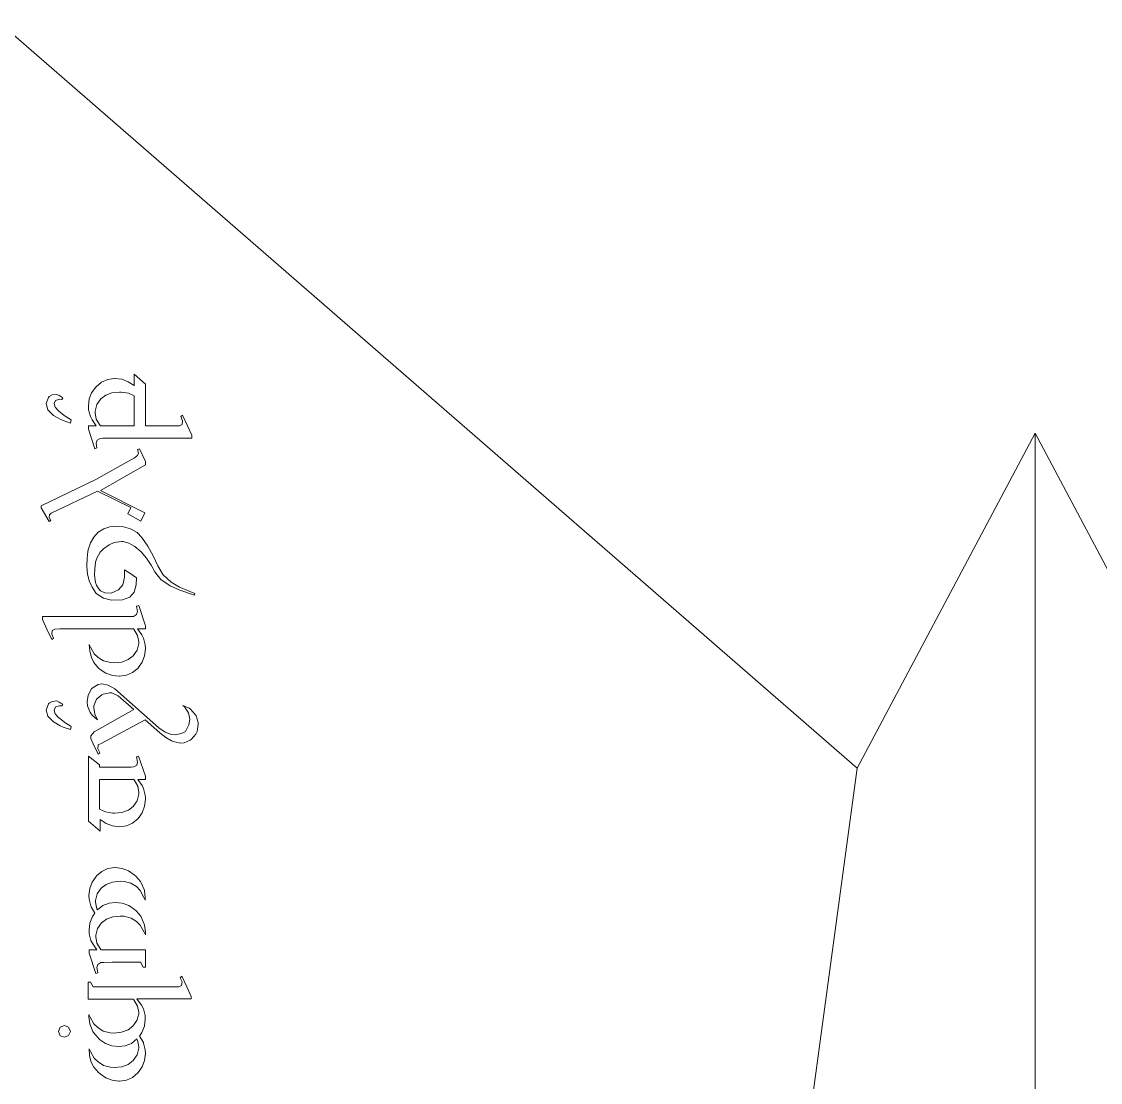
# Model space of a CAD drawing. Header units: inches. Extents: x -25.4 to 25.4, y -23 to 23.1.
# Drawn here: x 6.93 to 12.62, y 9.78 to 15.37 of the extents above; entities that cross this region are included whole.
import ezdxf

# ---------------------------------------------------------------- set-up
doc = ezdxf.new("R2010")
doc.units = ezdxf.units.IN
doc.header["$MEASUREMENT"] = 0
doc.layers.add('Layer 1', color=7, linetype='Continuous', true_color=0xffffff)

msp = doc.modelspace()

# ---------------------------------------------------------------- linework, layer by layer
at = {"layer": 'Layer 1', "color": 6, "lineweight": 9, "true_color": 0xff00ff}
for points in [[(6.8104, 15.3701), (6.8104, 15.3701), (11.3387, 11.4337), (11.3387, 11.4337)], [(12.2776, 13.1996), (12.2776, 13.1996), (11.3387, 11.4337), (11.3387, 11.4337)], [(12.2776, 13.1996), (12.2776, 13.1996), (13.2166, 11.4337), (13.2166, 11.4337)], [(12.2776, -18.9912), (12.2776, -18.9912), (12.2776, 13.1996), (12.2776, 13.1996)], [(11.3387, 11.4337), (11.3387, 11.4337), (7.7494, -15.0549), (7.7494, -15.0549)]]:
    msp.add_open_spline(points, degree=3, dxfattribs=at)
at = {"layer": 'Layer 1', "color": 1, "lineweight": 9, "true_color": 0xff0000}
for points in [[(7.3889, 13.4836), (7.3889, 13.4836), (7.356, 13.4685), (7.356, 13.4685)], [(7.4256, 13.4883), (7.4256, 13.4883), (7.3889, 13.4836), (7.3889, 13.4836)], [(7.4265, 13.4883), (7.4265, 13.4883), (7.4256, 13.4883), (7.4256, 13.4883)], [(7.4632, 13.4845), (7.4632, 13.4845), (7.4265, 13.4883), (7.4265, 13.4883)], [(7.497, 13.4714), (7.497, 13.4714), (7.4632, 13.4845), (7.4632, 13.4845)], [(7.5882, 13.4582), (7.5882, 13.4582), (7.529, 13.5118), (7.529, 13.5118)], [(7.529, 13.5118), (7.529, 13.5118), (7.529, 13.4488), (7.529, 13.4488)], [(7.326, 13.4432), (7.326, 13.4432), (7.3043, 13.4131), (7.3043, 13.4131)], [(7.3278, 13.445), (7.3278, 13.445), (7.326, 13.4432), (7.326, 13.4432)], [(7.356, 13.4685), (7.356, 13.4685), (7.3278, 13.445), (7.3278, 13.445)], [(7.528, 13.4507), (7.528, 13.4507), (7.497, 13.4714), (7.497, 13.4714)], [(7.529, 13.4488), (7.529, 13.4488), (7.528, 13.4507), (7.528, 13.4507)], [(7.5882, 13.2392), (7.5882, 13.2392), (7.5882, 13.4582), (7.5882, 13.4582)], [(7.0769, 13.3887), (7.0769, 13.3887), (7.0647, 13.3558), (7.0647, 13.3558)], [(7.0807, 13.3934), (7.0807, 13.3934), (7.0769, 13.3887), (7.0769, 13.3887)], [(7.0957, 13.4018), (7.0957, 13.4018), (7.0807, 13.3934), (7.0807, 13.3934)], [(7.1201, 13.4046), (7.1201, 13.4046), (7.0957, 13.4018), (7.0957, 13.4018)], [(7.106, 13.3558), (7.106, 13.3558), (7.1136, 13.3727), (7.1136, 13.3727)], [(7.1136, 13.3727), (7.1136, 13.3727), (7.1342, 13.3793), (7.1342, 13.3793)], [(7.1324, 13.399), (7.1324, 13.399), (7.1201, 13.4046), (7.1201, 13.4046)], [(7.1427, 13.3934), (7.1427, 13.3934), (7.1324, 13.399), (7.1324, 13.399)], [(7.1342, 13.3793), (7.1342, 13.3793), (7.1465, 13.3783), (7.1465, 13.3783)], [(7.1521, 13.3868), (7.1521, 13.3868), (7.1427, 13.3934), (7.1427, 13.3934)], [(7.1465, 13.3783), (7.1465, 13.3783), (7.1521, 13.3868), (7.1521, 13.3868)], [(7.2921, 13.3802), (7.2921, 13.3802), (7.2874, 13.3426), (7.2874, 13.3426)], [(7.3043, 13.4131), (7.3043, 13.4131), (7.2921, 13.3802), (7.2921, 13.3802)], [(7.3316, 13.3511), (7.3316, 13.3511), (7.3532, 13.3811), (7.3532, 13.3811)], [(7.3532, 13.3811), (7.3532, 13.3811), (7.3786, 13.3999), (7.3786, 13.3999)], [(7.3786, 13.3999), (7.3786, 13.3999), (7.4115, 13.4122), (7.4115, 13.4122)], [(7.4115, 13.4122), (7.4115, 13.4122), (7.4519, 13.4159), (7.4519, 13.4159)], [(7.4519, 13.4159), (7.4519, 13.4159), (7.4594, 13.4159), (7.4594, 13.4159)], [(7.4594, 13.4159), (7.4594, 13.4159), (7.4979, 13.4103), (7.4979, 13.4103)], [(7.4979, 13.4103), (7.4979, 13.4103), (7.529, 13.3962), (7.529, 13.3962)], [(7.529, 13.3962), (7.529, 13.3962), (7.529, 13.2392), (7.529, 13.2392)], [(7.0647, 13.3558), (7.0647, 13.3558), (7.0741, 13.3238), (7.0741, 13.3238)], [(7.0741, 13.3238), (7.0741, 13.3238), (7.0769, 13.3201), (7.0769, 13.3201)], [(7.0769, 13.3201), (7.0769, 13.3201), (7.1032, 13.2937), (7.1032, 13.2937)], [(7.1126, 13.337), (7.1126, 13.337), (7.106, 13.3558), (7.106, 13.3558)], [(7.1295, 13.3172), (7.1295, 13.3172), (7.1126, 13.337), (7.1126, 13.337)], [(7.1587, 13.2937), (7.1587, 13.2937), (7.1295, 13.3172), (7.1295, 13.3172)], [(7.2874, 13.3426), (7.2874, 13.3426), (7.2884, 13.3229), (7.2884, 13.3229)], [(7.2884, 13.3229), (7.2884, 13.3229), (7.2978, 13.2881), (7.2978, 13.2881)], [(7.3222, 13.3078), (7.3222, 13.3078), (7.3231, 13.3163), (7.3231, 13.3163)], [(7.3288, 13.274), (7.3288, 13.274), (7.3222, 13.3078), (7.3222, 13.3078)], [(7.3231, 13.3163), (7.3231, 13.3163), (7.3316, 13.3511), (7.3316, 13.3511)], [(7.1032, 13.2937), (7.1032, 13.2937), (7.106, 13.2919), (7.106, 13.2919)], [(7.106, 13.2919), (7.106, 13.2919), (7.1389, 13.2731), (7.1389, 13.2731)], [(7.1389, 13.2731), (7.1389, 13.2731), (7.1549, 13.2665), (7.1549, 13.2665)], [(7.1549, 13.2665), (7.1549, 13.2665), (7.1934, 13.2533), (7.1934, 13.2533)], [(7.1596, 13.2928), (7.1596, 13.2928), (7.1587, 13.2937), (7.1587, 13.2937)], [(7.1906, 13.2731), (7.1906, 13.2731), (7.1596, 13.2928), (7.1596, 13.2928)], [(7.1972, 13.2702), (7.1972, 13.2702), (7.1906, 13.2731), (7.1906, 13.2731)], [(7.1934, 13.2533), (7.1934, 13.2533), (7.1972, 13.2702), (7.1972, 13.2702)], [(7.2978, 13.2881), (7.2978, 13.2881), (7.3062, 13.2702), (7.3062, 13.2702)], [(7.3062, 13.2702), (7.3062, 13.2702), (7.3288, 13.2392), (7.3288, 13.2392)], [(7.3485, 13.2411), (7.3485, 13.2411), (7.3288, 13.274), (7.3288, 13.274)], [(7.7827, 13.2947), (7.7827, 13.2947), (7.7742, 13.2872), (7.7742, 13.2872)], [(7.7742, 13.2872), (7.7742, 13.2872), (7.7836, 13.2655), (7.7836, 13.2655)], [(7.7836, 13.2655), (7.7836, 13.2655), (7.7818, 13.2458), (7.7818, 13.2458)], [(7.81, 13.2392), (7.81, 13.2392), (7.7827, 13.2947), (7.7827, 13.2947)], [(7.2874, 13.2392), (7.2874, 13.2392), (7.2874, 13.2214), (7.2874, 13.2214)], [(7.3288, 13.2392), (7.3288, 13.2392), (7.2874, 13.2392), (7.2874, 13.2392)], [(7.2874, 13.2214), (7.2874, 13.2214), (7.3203, 13.118), (7.3203, 13.118)], [(7.3504, 13.2392), (7.3504, 13.2392), (7.3485, 13.2411), (7.3485, 13.2411)], [(7.529, 13.2392), (7.529, 13.2392), (7.3504, 13.2392), (7.3504, 13.2392)], [(7.7414, 13.2392), (7.7414, 13.2392), (7.5882, 13.2392), (7.5882, 13.2392)], [(7.7667, 13.2392), (7.7667, 13.2392), (7.7414, 13.2392), (7.7414, 13.2392)], [(7.7818, 13.2458), (7.7818, 13.2458), (7.7667, 13.2392), (7.7667, 13.2392)], [(7.8325, 13.1894), (7.8325, 13.1894), (7.81, 13.2392), (7.81, 13.2392)], [(7.3288, 13.1471), (7.3288, 13.1471), (7.3335, 13.1631), (7.3335, 13.1631)], [(7.3325, 13.1227), (7.3325, 13.1227), (7.3288, 13.1471), (7.3288, 13.1471)], [(7.3335, 13.1631), (7.3335, 13.1631), (7.3495, 13.1725), (7.3495, 13.1725)], [(7.3495, 13.1725), (7.3495, 13.1725), (7.3626, 13.1734), (7.3626, 13.1734)], [(7.3626, 13.1734), (7.3626, 13.1734), (7.4096, 13.1744), (7.4096, 13.1744)], [(7.4096, 13.1744), (7.4096, 13.1744), (7.8325, 13.1744), (7.8325, 13.1744)], [(7.8325, 13.1744), (7.8325, 13.1744), (7.8325, 13.1894), (7.8325, 13.1894)], [(7.3203, 13.118), (7.3203, 13.118), (7.3325, 13.1227), (7.3325, 13.1227)], [(7.5468, 13.0823), (7.5468, 13.0823), (7.5299, 13.0701), (7.5299, 13.0701)], [(7.5562, 13.1171), (7.5562, 13.1171), (7.5468, 13.1142), (7.5468, 13.1142)], [(7.5468, 13.1142), (7.5468, 13.1142), (7.5515, 13.0945), (7.5515, 13.0945)], [(7.5515, 13.0945), (7.5515, 13.0945), (7.5468, 13.0823), (7.5468, 13.0823)], [(7.5882, 13.0503), (7.5882, 13.0503), (7.5562, 13.1171), (7.5562, 13.1171)], [(7.5299, 13.0701), (7.5299, 13.0701), (7.3269, 12.9554), (7.3269, 12.9554)], [(7.3513, 12.8971), (7.3513, 12.8971), (7.5882, 13.0334), (7.5882, 13.0334)], [(7.5882, 13.0334), (7.5882, 13.0334), (7.5882, 13.0503), (7.5882, 13.0503)], [(7.3269, 12.9554), (7.3269, 12.9554), (7.0384, 12.8163), (7.0384, 12.8163)], [(7.0901, 12.7787), (7.0901, 12.7787), (7.3354, 12.8943), (7.3354, 12.8943)], [(7.3354, 12.8943), (7.3354, 12.8943), (7.5102, 12.8088), (7.5102, 12.8088)], [(7.5853, 12.7806), (7.5853, 12.7806), (7.3513, 12.8971), (7.3513, 12.8971)], [(7.0384, 12.8163), (7.0384, 12.8163), (7.0384, 12.806), (7.0384, 12.806)], [(7.0384, 12.806), (7.0384, 12.806), (7.0807, 12.7336), (7.0807, 12.7336)], [(7.5102, 12.8088), (7.5102, 12.8088), (7.4951, 12.774), (7.4951, 12.774)], [(7.0797, 12.7552), (7.0797, 12.7552), (7.0816, 12.7693), (7.0816, 12.7693)], [(7.0891, 12.7393), (7.0891, 12.7393), (7.0797, 12.7552), (7.0797, 12.7552)], [(7.0807, 12.7336), (7.0807, 12.7336), (7.0891, 12.7393), (7.0891, 12.7393)], [(7.0816, 12.7693), (7.0816, 12.7693), (7.0901, 12.7787), (7.0901, 12.7787)], [(7.4951, 12.774), (7.4951, 12.774), (7.5628, 12.7355), (7.5628, 12.7355)], [(7.5628, 12.7355), (7.5628, 12.7355), (7.5853, 12.7806), (7.5853, 12.7806)], [(7.3692, 12.6951), (7.3692, 12.6951), (7.3391, 12.6772), (7.3391, 12.6772)], [(7.4002, 12.7054), (7.4002, 12.7054), (7.3692, 12.6951), (7.3692, 12.6951)], [(7.4359, 12.7101), (7.4359, 12.7101), (7.4002, 12.7054), (7.4002, 12.7054)], [(7.4726, 12.7064), (7.4726, 12.7064), (7.4359, 12.7101), (7.4359, 12.7101)], [(7.5092, 12.696), (7.5092, 12.696), (7.4726, 12.7064), (7.4726, 12.7064)], [(7.512, 12.6941), (7.512, 12.6941), (7.5092, 12.696), (7.5092, 12.696)], [(7.544, 12.6754), (7.544, 12.6754), (7.512, 12.6941), (7.512, 12.6941)], [(7.3156, 12.6509), (7.3156, 12.6509), (7.2978, 12.6218), (7.2978, 12.6218)], [(7.3391, 12.6772), (7.3391, 12.6772), (7.3156, 12.6509), (7.3156, 12.6509)], [(7.4228, 12.6227), (7.4228, 12.6227), (7.4613, 12.6284), (7.4613, 12.6284)], [(7.4613, 12.6284), (7.4613, 12.6284), (7.4707, 12.6284), (7.4707, 12.6284)], [(7.4707, 12.6284), (7.4707, 12.6284), (7.5008, 12.6199), (7.5008, 12.6199)], [(7.5694, 12.649), (7.5694, 12.649), (7.544, 12.6754), (7.544, 12.6754)], [(7.5722, 12.6453), (7.5722, 12.6453), (7.5694, 12.649), (7.5694, 12.649)], [(7.6004, 12.6039), (7.6004, 12.6039), (7.5722, 12.6453), (7.5722, 12.6453)], [(7.2846, 12.5757), (7.2846, 12.5757), (7.2799, 12.54), (7.2799, 12.54)], [(7.2865, 12.5851), (7.2865, 12.5851), (7.2846, 12.5757), (7.2846, 12.5757)], [(7.2978, 12.6218), (7.2978, 12.6218), (7.2865, 12.5851), (7.2865, 12.5851)], [(7.3316, 12.54), (7.3316, 12.54), (7.3485, 12.572), (7.3485, 12.572)], [(7.3485, 12.572), (7.3485, 12.572), (7.3664, 12.5908), (7.3664, 12.5908)], [(7.3664, 12.5908), (7.3664, 12.5908), (7.3974, 12.6114), (7.3974, 12.6114)], [(7.3974, 12.6114), (7.3974, 12.6114), (7.4228, 12.6227), (7.4228, 12.6227)], [(7.5008, 12.6199), (7.5008, 12.6199), (7.5327, 12.602), (7.5327, 12.602)], [(7.5327, 12.602), (7.5327, 12.602), (7.5656, 12.5739), (7.5656, 12.5739)], [(7.5656, 12.5739), (7.5656, 12.5739), (7.5938, 12.54), (7.5938, 12.54)], [(7.6286, 12.5532), (7.6286, 12.5532), (7.6004, 12.6039), (7.6004, 12.6039)], [(7.2799, 12.54), (7.2799, 12.54), (7.279, 12.4996), (7.279, 12.4996)], [(7.3203, 12.4827), (7.3203, 12.4827), (7.325, 12.5193), (7.325, 12.5193)], [(7.325, 12.5193), (7.325, 12.5193), (7.3316, 12.54), (7.3316, 12.54)], [(7.5938, 12.54), (7.5938, 12.54), (7.6182, 12.5034), (7.6182, 12.5034)], [(7.653, 12.5006), (7.653, 12.5006), (7.6286, 12.5532), (7.6286, 12.5532)], [(7.279, 12.4996), (7.279, 12.4996), (7.279, 12.4968), (7.279, 12.4968)], [(7.279, 12.4968), (7.279, 12.4968), (7.2827, 12.4573), (7.2827, 12.4573)], [(7.2827, 12.4573), (7.2827, 12.4573), (7.2912, 12.4235), (7.2912, 12.4235)], [(7.3194, 12.4507), (7.3194, 12.4507), (7.3203, 12.4827), (7.3203, 12.4827)], [(7.5064, 12.462), (7.5064, 12.462), (7.4773, 12.4799), (7.4773, 12.4799)], [(7.4773, 12.4799), (7.4773, 12.4799), (7.4773, 12.4404), (7.4773, 12.4404)], [(7.5402, 12.4366), (7.5402, 12.4366), (7.5064, 12.462), (7.5064, 12.462)], [(7.6182, 12.5034), (7.6182, 12.5034), (7.638, 12.4686), (7.638, 12.4686)], [(7.638, 12.4686), (7.638, 12.4686), (7.669, 12.4282), (7.669, 12.4282)], [(7.6812, 12.4526), (7.6812, 12.4526), (7.653, 12.5006), (7.653, 12.5006)], [(7.2912, 12.4235), (7.2912, 12.4235), (7.2921, 12.4207), (7.2921, 12.4207)], [(7.2921, 12.4207), (7.2921, 12.4207), (7.3072, 12.3878), (7.3072, 12.3878)], [(7.3241, 12.4131), (7.3241, 12.4131), (7.3194, 12.4507), (7.3194, 12.4507)], [(7.3297, 12.3981), (7.3297, 12.3981), (7.3241, 12.4131), (7.3241, 12.4131)], [(7.341, 12.3812), (7.341, 12.3812), (7.3297, 12.3981), (7.3297, 12.3981)], [(7.4688, 12.4009), (7.4688, 12.4009), (7.4463, 12.3746), (7.4463, 12.3746)], [(7.4773, 12.4404), (7.4773, 12.4404), (7.4688, 12.4009), (7.4688, 12.4009)], [(7.528, 12.3615), (7.528, 12.3615), (7.5384, 12.4), (7.5384, 12.4)], [(7.5384, 12.4), (7.5384, 12.4), (7.5402, 12.4366), (7.5402, 12.4366)], [(7.669, 12.4282), (7.669, 12.4282), (7.7179, 12.3944), (7.7179, 12.3944)], [(7.7235, 12.4141), (7.7235, 12.4141), (7.6812, 12.4526), (7.6812, 12.4526)], [(7.7667, 12.3887), (7.7667, 12.3887), (7.7235, 12.4141), (7.7235, 12.4141)], [(7.3072, 12.3878), (7.3072, 12.3878), (7.3288, 12.3549), (7.3288, 12.3549)], [(7.3288, 12.3549), (7.3288, 12.3549), (7.3673, 12.3295), (7.3673, 12.3295)], [(7.3513, 12.369), (7.3513, 12.369), (7.341, 12.3812), (7.341, 12.3812)], [(7.3739, 12.3586), (7.3739, 12.3586), (7.3513, 12.369), (7.3513, 12.369)], [(7.4077, 12.3568), (7.4077, 12.3568), (7.3739, 12.3586), (7.3739, 12.3586)], [(7.4463, 12.3746), (7.4463, 12.3746), (7.4077, 12.3568), (7.4077, 12.3568)], [(7.5064, 12.3361), (7.5064, 12.3361), (7.528, 12.3615), (7.528, 12.3615)], [(7.7179, 12.3944), (7.7179, 12.3944), (7.7686, 12.3718), (7.7686, 12.3718)], [(7.8485, 12.3549), (7.8485, 12.3549), (7.7667, 12.3887), (7.7667, 12.3887)], [(7.7686, 12.3718), (7.7686, 12.3718), (7.8457, 12.3455), (7.8457, 12.3455)], [(7.8457, 12.3455), (7.8457, 12.3455), (7.8485, 12.3549), (7.8485, 12.3549)], [(7.3673, 12.3295), (7.3673, 12.3295), (7.4096, 12.3201), (7.4096, 12.3201)], [(7.4096, 12.3201), (7.4096, 12.3201), (7.4669, 12.322), (7.4669, 12.322)], [(7.4669, 12.322), (7.4669, 12.322), (7.5064, 12.3361), (7.5064, 12.3361)], [(7.5525, 12.2919), (7.5525, 12.2919), (7.5412, 12.2872), (7.5412, 12.2872)], [(7.5412, 12.2872), (7.5412, 12.2872), (7.5468, 12.26), (7.5468, 12.26)], [(7.5882, 12.1848), (7.5882, 12.1848), (7.5525, 12.2919), (7.5525, 12.2919)], [(7.045, 12.2327), (7.045, 12.2327), (7.045, 12.2177), (7.045, 12.2177)], [(7.466, 12.2327), (7.466, 12.2327), (7.045, 12.2327), (7.045, 12.2327)], [(7.5102, 12.2336), (7.5102, 12.2336), (7.466, 12.2327), (7.466, 12.2327)], [(7.5252, 12.2336), (7.5252, 12.2336), (7.5102, 12.2336), (7.5102, 12.2336)], [(7.5412, 12.243), (7.5412, 12.243), (7.5252, 12.2336), (7.5252, 12.2336)], [(7.5468, 12.26), (7.5468, 12.26), (7.5412, 12.243), (7.5412, 12.243)], [(7.045, 12.2177), (7.045, 12.2177), (7.0675, 12.1669), (7.0675, 12.1669)], [(7.5882, 12.1679), (7.5882, 12.1679), (7.5882, 12.1848), (7.5882, 12.1848)], [(7.0675, 12.1669), (7.0675, 12.1669), (7.0948, 12.1115), (7.0948, 12.1115)], [(7.0938, 12.1406), (7.0938, 12.1406), (7.0957, 12.1603), (7.0957, 12.1603)], [(7.1032, 12.119), (7.1032, 12.119), (7.0938, 12.1406), (7.0938, 12.1406)], [(7.0948, 12.1115), (7.0948, 12.1115), (7.1032, 12.119), (7.1032, 12.119)], [(7.0957, 12.1603), (7.0957, 12.1603), (7.1107, 12.166), (7.1107, 12.166)], [(7.1107, 12.166), (7.1107, 12.166), (7.1361, 12.1679), (7.1361, 12.1679)], [(7.1361, 12.1679), (7.1361, 12.1679), (7.5252, 12.1679), (7.5252, 12.1679)], [(7.5252, 12.1679), (7.5252, 12.1679), (7.5271, 12.166), (7.5271, 12.166)], [(7.5271, 12.166), (7.5271, 12.166), (7.5468, 12.1331), (7.5468, 12.1331)], [(7.5694, 12.1369), (7.5694, 12.1369), (7.5468, 12.1679), (7.5468, 12.1679)], [(7.5468, 12.1679), (7.5468, 12.1679), (7.5882, 12.1679), (7.5882, 12.1679)], [(7.5468, 12.1331), (7.5468, 12.1331), (7.5534, 12.0993), (7.5534, 12.0993)], [(7.5778, 12.119), (7.5778, 12.119), (7.5694, 12.1369), (7.5694, 12.1369)], [(7.5872, 12.0842), (7.5872, 12.0842), (7.5778, 12.119), (7.5778, 12.119)], [(7.2912, 12.0861), (7.2912, 12.0861), (7.294, 12.0504), (7.294, 12.0504)], [(7.2978, 12.072), (7.2978, 12.072), (7.2912, 12.0861), (7.2912, 12.0861)], [(7.3184, 12.0372), (7.3184, 12.0372), (7.2978, 12.072), (7.2978, 12.072)], [(7.544, 12.056), (7.544, 12.056), (7.5233, 12.026), (7.5233, 12.026)], [(7.5534, 12.0908), (7.5534, 12.0908), (7.544, 12.056), (7.544, 12.056)], [(7.5534, 12.0993), (7.5534, 12.0993), (7.5534, 12.0983), (7.5534, 12.0983)], [(7.5534, 12.0983), (7.5534, 12.0983), (7.5534, 12.0908), (7.5534, 12.0908)], [(7.5835, 12.026), (7.5835, 12.026), (7.5882, 12.0626), (7.5882, 12.0626)], [(7.5882, 12.0645), (7.5882, 12.0645), (7.5872, 12.0842), (7.5872, 12.0842)], [(7.5882, 12.0626), (7.5882, 12.0626), (7.5882, 12.0645), (7.5882, 12.0645)], [(7.294, 12.0504), (7.294, 12.0504), (7.3034, 12.0166), (7.3034, 12.0166)], [(7.3034, 12.0166), (7.3034, 12.0166), (7.3166, 11.9902), (7.3166, 11.9902)], [(7.3382, 12.0166), (7.3382, 12.0166), (7.3184, 12.0372), (7.3184, 12.0372)], [(7.3673, 11.9996), (7.3673, 11.9996), (7.3382, 12.0166), (7.3382, 12.0166)], [(7.404, 11.9902), (7.404, 11.9902), (7.3673, 11.9996), (7.3673, 11.9996)], [(7.497, 12.0062), (7.497, 12.0062), (7.4641, 11.9931), (7.4641, 11.9931)], [(7.5233, 12.026), (7.5233, 12.026), (7.497, 12.0062), (7.497, 12.0062)], [(7.5712, 11.9921), (7.5712, 11.9921), (7.5835, 12.026), (7.5835, 12.026)], [(7.3166, 11.9902), (7.3166, 11.9902), (7.341, 11.9611), (7.341, 11.9611)], [(7.341, 11.9611), (7.341, 11.9611), (7.3485, 11.9545), (7.3485, 11.9545)], [(7.3485, 11.9545), (7.3485, 11.9545), (7.3795, 11.9339), (7.3795, 11.9339)], [(7.4246, 11.9893), (7.4246, 11.9893), (7.404, 11.9902), (7.404, 11.9902)], [(7.4641, 11.9931), (7.4641, 11.9931), (7.4246, 11.9893), (7.4246, 11.9893)], [(7.5205, 11.9376), (7.5205, 11.9376), (7.5487, 11.9611), (7.5487, 11.9611)], [(7.5487, 11.9611), (7.5487, 11.9611), (7.5496, 11.963), (7.5496, 11.963)], [(7.5496, 11.963), (7.5496, 11.963), (7.5712, 11.9921), (7.5712, 11.9921)], [(7.3795, 11.9339), (7.3795, 11.9339), (7.4134, 11.9216), (7.4134, 11.9216)], [(7.4134, 11.9216), (7.4134, 11.9216), (7.4491, 11.9179), (7.4491, 11.9179)], [(7.4491, 11.9179), (7.4491, 11.9179), (7.451, 11.9179), (7.451, 11.9179)], [(7.451, 11.9179), (7.451, 11.9179), (7.4876, 11.9235), (7.4876, 11.9235)], [(7.4876, 11.9235), (7.4876, 11.9235), (7.5205, 11.9376), (7.5205, 11.9376)], [(7.3043, 11.8511), (7.3043, 11.8511), (7.2865, 11.8183), (7.2865, 11.8183)], [(7.3072, 11.8549), (7.3072, 11.8549), (7.3043, 11.8511), (7.3043, 11.8511)], [(7.3382, 11.8756), (7.3382, 11.8756), (7.3072, 11.8549), (7.3072, 11.8549)], [(7.3589, 11.8784), (7.3589, 11.8784), (7.3382, 11.8756), (7.3382, 11.8756)], [(7.3908, 11.8718), (7.3908, 11.8718), (7.3589, 11.8784), (7.3589, 11.8784)], [(7.3645, 11.8239), (7.3645, 11.8239), (7.4002, 11.8314), (7.4002, 11.8314)], [(7.4265, 11.8511), (7.4265, 11.8511), (7.3908, 11.8718), (7.3908, 11.8718)], [(7.4002, 11.8314), (7.4002, 11.8314), (7.4115, 11.8305), (7.4115, 11.8305)], [(7.4115, 11.8305), (7.4115, 11.8305), (7.4444, 11.8154), (7.4444, 11.8154)], [(7.6577, 11.6463), (7.6577, 11.6463), (7.4265, 11.8511), (7.4265, 11.8511)], [(7.0769, 11.7722), (7.0769, 11.7722), (7.0647, 11.7393), (7.0647, 11.7393)], [(7.0807, 11.776), (7.0807, 11.776), (7.0769, 11.7722), (7.0769, 11.7722)], [(7.0957, 11.7854), (7.0957, 11.7854), (7.0807, 11.776), (7.0807, 11.776)], [(7.1201, 11.7882), (7.1201, 11.7882), (7.0957, 11.7854), (7.0957, 11.7854)], [(7.1324, 11.7825), (7.1324, 11.7825), (7.1201, 11.7882), (7.1201, 11.7882)], [(7.1427, 11.7769), (7.1427, 11.7769), (7.1324, 11.7825), (7.1324, 11.7825)], [(7.1521, 11.7703), (7.1521, 11.7703), (7.1427, 11.7769), (7.1427, 11.7769)], [(7.2865, 11.8183), (7.2865, 11.8183), (7.2809, 11.7835), (7.2809, 11.7835)], [(7.2809, 11.7835), (7.2809, 11.7835), (7.2827, 11.7619), (7.2827, 11.7619)], [(7.3166, 11.7628), (7.3166, 11.7628), (7.3307, 11.7976), (7.3307, 11.7976)], [(7.3307, 11.7976), (7.3307, 11.7976), (7.3589, 11.8211), (7.3589, 11.8211)], [(7.3589, 11.8211), (7.3589, 11.8211), (7.3645, 11.8239), (7.3645, 11.8239)], [(7.4444, 11.8154), (7.4444, 11.8154), (7.5261, 11.7421), (7.5261, 11.7421)], [(7.0647, 11.7393), (7.0647, 11.7393), (7.0741, 11.7074), (7.0741, 11.7074)], [(7.106, 11.7393), (7.106, 11.7393), (7.1136, 11.7562), (7.1136, 11.7562)], [(7.1126, 11.7196), (7.1126, 11.7196), (7.106, 11.7393), (7.106, 11.7393)], [(7.1295, 11.7008), (7.1295, 11.7008), (7.1126, 11.7196), (7.1126, 11.7196)], [(7.1136, 11.7562), (7.1136, 11.7562), (7.1342, 11.7619), (7.1342, 11.7619)], [(7.1342, 11.7619), (7.1342, 11.7619), (7.1465, 11.7619), (7.1465, 11.7619)], [(7.1465, 11.7619), (7.1465, 11.7619), (7.1521, 11.7703), (7.1521, 11.7703)], [(7.2827, 11.7619), (7.2827, 11.7619), (7.2968, 11.728), (7.2968, 11.728)], [(7.2968, 11.728), (7.2968, 11.728), (7.3081, 11.7121), (7.3081, 11.7121)], [(7.3156, 11.7515), (7.3156, 11.7515), (7.3166, 11.7628), (7.3166, 11.7628)], [(7.3213, 11.7186), (7.3213, 11.7186), (7.3156, 11.7515), (7.3156, 11.7515)], [(7.5261, 11.7421), (7.5261, 11.7421), (7.3175, 11.6256), (7.3175, 11.6256)], [(7.3354, 11.6886), (7.3354, 11.6886), (7.3213, 11.7186), (7.3213, 11.7186)], [(7.7846, 11.7647), (7.7846, 11.7647), (7.794, 11.7562), (7.794, 11.7562)], [(7.8184, 11.7506), (7.8184, 11.7506), (7.7846, 11.7647), (7.7846, 11.7647)], [(7.794, 11.7562), (7.794, 11.7562), (7.8147, 11.7252), (7.8147, 11.7252)], [(7.8147, 11.7252), (7.8147, 11.7252), (7.8222, 11.6923), (7.8222, 11.6923)], [(7.8259, 11.745), (7.8259, 11.745), (7.8184, 11.7506), (7.8184, 11.7506)], [(7.8504, 11.7168), (7.8504, 11.7168), (7.8259, 11.745), (7.8259, 11.745)], [(7.8551, 11.7092), (7.8551, 11.7092), (7.8504, 11.7168), (7.8504, 11.7168)], [(7.0741, 11.7074), (7.0741, 11.7074), (7.0769, 11.7036), (7.0769, 11.7036)], [(7.0769, 11.7036), (7.0769, 11.7036), (7.1032, 11.6773), (7.1032, 11.6773)], [(7.1032, 11.6773), (7.1032, 11.6773), (7.106, 11.6754), (7.106, 11.6754)], [(7.106, 11.6754), (7.106, 11.6754), (7.1389, 11.6566), (7.1389, 11.6566)], [(7.1587, 11.6773), (7.1587, 11.6773), (7.1295, 11.7008), (7.1295, 11.7008)], [(7.1596, 11.6763), (7.1596, 11.6763), (7.1587, 11.6773), (7.1587, 11.6773)], [(7.1906, 11.6566), (7.1906, 11.6566), (7.1596, 11.6763), (7.1596, 11.6763)], [(7.3081, 11.7121), (7.3081, 11.7121), (7.3354, 11.6886), (7.3354, 11.6886)], [(7.3542, 11.5636), (7.3542, 11.5636), (7.5872, 11.6886), (7.5872, 11.6886)], [(7.5872, 11.6886), (7.5872, 11.6886), (7.6643, 11.62), (7.6643, 11.62)], [(7.8165, 11.6623), (7.8165, 11.6623), (7.7987, 11.6275), (7.7987, 11.6275)], [(7.8222, 11.6923), (7.8222, 11.6923), (7.8165, 11.6623), (7.8165, 11.6623)], [(7.8654, 11.6745), (7.8654, 11.6745), (7.8551, 11.7092), (7.8551, 11.7092)], [(7.8598, 11.6275), (7.8598, 11.6275), (7.8654, 11.6632), (7.8654, 11.6632)], [(7.8654, 11.6632), (7.8654, 11.6632), (7.8654, 11.6745), (7.8654, 11.6745)], [(7.1389, 11.6566), (7.1389, 11.6566), (7.1549, 11.65), (7.1549, 11.65)], [(7.1549, 11.65), (7.1549, 11.65), (7.1934, 11.6369), (7.1934, 11.6369)], [(7.1972, 11.6529), (7.1972, 11.6529), (7.1906, 11.6566), (7.1906, 11.6566)], [(7.1934, 11.6369), (7.1934, 11.6369), (7.1972, 11.6529), (7.1972, 11.6529)], [(7.3175, 11.6256), (7.3175, 11.6256), (7.2996, 11.6049), (7.2996, 11.6049)], [(7.2996, 11.6049), (7.2996, 11.6049), (7.2996, 11.5899), (7.2996, 11.5899)], [(7.6925, 11.6228), (7.6925, 11.6228), (7.6577, 11.6463), (7.6577, 11.6463)], [(7.6643, 11.62), (7.6643, 11.62), (7.6953, 11.5955), (7.6953, 11.5955)], [(7.7254, 11.6106), (7.7254, 11.6106), (7.6925, 11.6228), (7.6925, 11.6228)], [(7.7442, 11.6087), (7.7442, 11.6087), (7.7254, 11.6106), (7.7254, 11.6106)], [(7.778, 11.6162), (7.778, 11.6162), (7.7442, 11.6087), (7.7442, 11.6087)], [(7.7987, 11.6275), (7.7987, 11.6275), (7.778, 11.6162), (7.778, 11.6162)], [(7.8297, 11.5852), (7.8297, 11.5852), (7.8541, 11.6134), (7.8541, 11.6134)], [(7.8541, 11.6134), (7.8541, 11.6134), (7.8598, 11.6275), (7.8598, 11.6275)], [(7.2996, 11.5899), (7.2996, 11.5899), (7.3119, 11.5617), (7.3119, 11.5617)], [(7.3119, 11.5617), (7.3119, 11.5617), (7.3391, 11.5072), (7.3391, 11.5072)], [(7.3372, 11.5363), (7.3372, 11.5363), (7.3391, 11.5561), (7.3391, 11.5561)], [(7.3391, 11.5561), (7.3391, 11.5561), (7.3542, 11.5636), (7.3542, 11.5636)], [(7.6953, 11.5955), (7.6953, 11.5955), (7.7244, 11.5777), (7.7244, 11.5777)], [(7.7244, 11.5777), (7.7244, 11.5777), (7.7404, 11.572), (7.7404, 11.572)], [(7.7404, 11.572), (7.7404, 11.572), (7.7752, 11.5655), (7.7752, 11.5655)], [(7.7752, 11.5655), (7.7752, 11.5655), (7.7912, 11.5673), (7.7912, 11.5673)], [(7.7912, 11.5673), (7.7912, 11.5673), (7.8241, 11.5805), (7.8241, 11.5805)], [(7.8241, 11.5805), (7.8241, 11.5805), (7.8297, 11.5852), (7.8297, 11.5852)], [(7.2874, 11.4978), (7.2874, 11.4978), (7.2884, 11.1548), (7.2884, 11.1548)], [(7.3466, 11.4517), (7.3466, 11.4517), (7.2874, 11.4978), (7.2874, 11.4978)], [(7.3476, 11.5147), (7.3476, 11.5147), (7.3372, 11.5363), (7.3372, 11.5363)], [(7.3391, 11.5072), (7.3391, 11.5072), (7.3476, 11.5147), (7.3476, 11.5147)], [(7.5515, 11.4978), (7.5515, 11.4978), (7.5402, 11.494), (7.5402, 11.494)], [(7.5402, 11.494), (7.5402, 11.494), (7.5468, 11.4658), (7.5468, 11.4658)], [(7.5882, 11.3916), (7.5882, 11.3916), (7.5515, 11.4978), (7.5515, 11.4978)], [(7.3466, 11.4386), (7.3466, 11.4386), (7.3466, 11.4517), (7.3466, 11.4517)], [(7.4669, 11.4386), (7.4669, 11.4386), (7.3466, 11.4386), (7.3466, 11.4386)], [(7.513, 11.4395), (7.513, 11.4395), (7.4669, 11.4386), (7.4669, 11.4386)], [(7.5261, 11.4405), (7.5261, 11.4405), (7.513, 11.4395), (7.513, 11.4395)], [(7.5421, 11.4489), (7.5421, 11.4489), (7.5261, 11.4405), (7.5261, 11.4405)], [(7.5468, 11.4658), (7.5468, 11.4658), (7.5421, 11.4489), (7.5421, 11.4489)], [(7.3466, 11.3747), (7.3466, 11.3747), (7.5261, 11.3747), (7.5261, 11.3747)], [(7.3466, 11.2177), (7.3466, 11.2177), (7.3466, 11.3747), (7.3466, 11.3747)], [(7.5261, 11.3747), (7.5261, 11.3747), (7.528, 11.3719), (7.528, 11.3719)], [(7.5703, 11.3418), (7.5703, 11.3418), (7.5478, 11.3737), (7.5478, 11.3737)], [(7.5478, 11.3737), (7.5478, 11.3737), (7.5882, 11.3737), (7.5882, 11.3737)], [(7.5882, 11.3737), (7.5882, 11.3737), (7.5882, 11.3916), (7.5882, 11.3916)], [(7.528, 11.3719), (7.528, 11.3719), (7.5478, 11.339), (7.5478, 11.339)], [(7.5478, 11.339), (7.5478, 11.339), (7.5534, 11.3051), (7.5534, 11.3051)], [(7.5778, 11.3258), (7.5778, 11.3258), (7.5703, 11.3418), (7.5703, 11.3418)], [(7.5872, 11.291), (7.5872, 11.291), (7.5778, 11.3258), (7.5778, 11.3258)], [(7.5449, 11.2619), (7.5449, 11.2619), (7.5233, 11.2318), (7.5233, 11.2318)], [(7.5534, 11.2967), (7.5534, 11.2967), (7.5449, 11.2619), (7.5449, 11.2619)], [(7.5534, 11.3051), (7.5534, 11.3051), (7.5534, 11.2967), (7.5534, 11.2967)], [(7.5835, 11.2328), (7.5835, 11.2328), (7.5882, 11.2694), (7.5882, 11.2694)], [(7.5882, 11.2769), (7.5882, 11.2769), (7.5872, 11.291), (7.5872, 11.291)], [(7.5882, 11.2694), (7.5882, 11.2694), (7.5882, 11.2769), (7.5882, 11.2769)], [(7.3776, 11.2027), (7.3776, 11.2027), (7.3466, 11.2177), (7.3466, 11.2177)], [(7.4979, 11.2121), (7.4979, 11.2121), (7.4641, 11.1999), (7.4641, 11.1999)], [(7.5233, 11.2318), (7.5233, 11.2318), (7.4979, 11.2121), (7.4979, 11.2121)], [(7.5712, 11.1989), (7.5712, 11.1989), (7.5835, 11.2328), (7.5835, 11.2328)], [(7.2884, 11.1548), (7.2884, 11.1548), (7.3485, 11.1021), (7.3485, 11.1021)], [(7.3485, 11.1021), (7.3485, 11.1021), (7.3485, 11.1623), (7.3485, 11.1623)], [(7.3485, 11.1623), (7.3485, 11.1623), (7.3805, 11.1416), (7.3805, 11.1416)], [(7.4162, 11.1961), (7.4162, 11.1961), (7.3776, 11.2027), (7.3776, 11.2027)], [(7.4246, 11.1961), (7.4246, 11.1961), (7.4162, 11.1961), (7.4162, 11.1961)], [(7.4641, 11.1999), (7.4641, 11.1999), (7.4246, 11.1961), (7.4246, 11.1961)], [(7.5205, 11.1435), (7.5205, 11.1435), (7.5487, 11.1679), (7.5487, 11.1679)], [(7.5487, 11.1679), (7.5487, 11.1679), (7.5496, 11.1689), (7.5496, 11.1689)], [(7.5496, 11.1689), (7.5496, 11.1689), (7.5712, 11.1989), (7.5712, 11.1989)], [(7.3805, 11.1416), (7.3805, 11.1416), (7.4143, 11.1294), (7.4143, 11.1294)], [(7.4143, 11.1294), (7.4143, 11.1294), (7.451, 11.1247), (7.451, 11.1247)], [(7.451, 11.1247), (7.451, 11.1247), (7.4519, 11.1247), (7.4519, 11.1247)], [(7.4519, 11.1247), (7.4519, 11.1247), (7.4885, 11.1294), (7.4885, 11.1294)], [(7.4885, 11.1294), (7.4885, 11.1294), (7.5205, 11.1435), (7.5205, 11.1435)], [(7.3278, 10.8625), (7.3278, 10.8625), (7.3062, 10.8333), (7.3062, 10.8333)], [(7.3297, 10.8653), (7.3297, 10.8653), (7.3278, 10.8625), (7.3278, 10.8625)], [(7.3579, 10.8897), (7.3579, 10.8897), (7.3297, 10.8653), (7.3297, 10.8653)], [(7.3899, 10.9038), (7.3899, 10.9038), (7.3579, 10.8897), (7.3579, 10.8897)], [(7.4265, 10.9095), (7.4265, 10.9095), (7.3899, 10.9038), (7.3899, 10.9038)], [(7.4284, 10.9095), (7.4284, 10.9095), (7.4265, 10.9095), (7.4265, 10.9095)], [(7.4651, 10.9048), (7.4651, 10.9048), (7.4284, 10.9095), (7.4284, 10.9095)], [(7.4979, 10.8926), (7.4979, 10.8926), (7.4651, 10.9048), (7.4651, 10.9048)], [(7.529, 10.8719), (7.529, 10.8719), (7.4979, 10.8926), (7.4979, 10.8926)], [(7.5374, 10.8644), (7.5374, 10.8644), (7.529, 10.8719), (7.529, 10.8719)], [(7.5619, 10.8362), (7.5619, 10.8362), (7.5374, 10.8644), (7.5374, 10.8644)], [(7.3062, 10.8333), (7.3062, 10.8333), (7.294, 10.7995), (7.294, 10.7995)], [(7.3551, 10.8005), (7.3551, 10.8005), (7.3805, 10.8202), (7.3805, 10.8202)], [(7.3805, 10.8202), (7.3805, 10.8202), (7.4143, 10.8333), (7.4143, 10.8333)], [(7.4143, 10.8333), (7.4143, 10.8333), (7.4538, 10.8371), (7.4538, 10.8371)], [(7.4538, 10.8371), (7.4538, 10.8371), (7.4754, 10.8362), (7.4754, 10.8362)], [(7.4754, 10.8362), (7.4754, 10.8362), (7.5111, 10.8268), (7.5111, 10.8268)], [(7.5111, 10.8268), (7.5111, 10.8268), (7.5402, 10.8089), (7.5402, 10.8089)], [(7.5402, 10.8089), (7.5402, 10.8089), (7.56, 10.7882), (7.56, 10.7882)], [(7.5656, 10.8296), (7.5656, 10.8296), (7.5619, 10.8362), (7.5619, 10.8362)], [(7.5806, 10.7948), (7.5806, 10.7948), (7.5656, 10.8296), (7.5656, 10.8296)], [(7.294, 10.7995), (7.294, 10.7995), (7.2893, 10.7619), (7.2893, 10.7619)], [(7.2893, 10.7619), (7.2893, 10.7619), (7.2912, 10.7422), (7.2912, 10.7422)], [(7.325, 10.7365), (7.325, 10.7365), (7.3335, 10.7713), (7.3335, 10.7713)], [(7.3335, 10.7713), (7.3335, 10.7713), (7.3551, 10.8005), (7.3551, 10.8005)], [(7.56, 10.7882), (7.56, 10.7882), (7.5797, 10.7525), (7.5797, 10.7525)], [(7.5797, 10.7525), (7.5797, 10.7525), (7.5872, 10.7384), (7.5872, 10.7384)], [(7.5825, 10.7882), (7.5825, 10.7882), (7.5806, 10.7948), (7.5806, 10.7948)], [(7.5863, 10.7516), (7.5863, 10.7516), (7.5825, 10.7882), (7.5825, 10.7882)], [(7.5872, 10.7384), (7.5872, 10.7384), (7.5863, 10.7516), (7.5863, 10.7516)], [(7.2912, 10.7422), (7.2912, 10.7422), (7.2996, 10.7074), (7.2996, 10.7074)], [(7.2996, 10.7074), (7.2996, 10.7074), (7.3025, 10.7018), (7.3025, 10.7018)], [(7.3025, 10.7018), (7.3025, 10.7018), (7.3213, 10.6698), (7.3213, 10.6698)], [(7.3241, 10.7271), (7.3241, 10.7271), (7.325, 10.7365), (7.325, 10.7365)], [(7.3325, 10.6914), (7.3325, 10.6914), (7.3241, 10.7271), (7.3241, 10.7271)], [(7.3344, 10.6867), (7.3344, 10.6867), (7.3325, 10.6914), (7.3325, 10.6914)], [(7.3626, 10.7093), (7.3626, 10.7093), (7.3344, 10.6867), (7.3344, 10.6867)], [(7.3964, 10.7225), (7.3964, 10.7225), (7.3626, 10.7093), (7.3626, 10.7093)], [(7.4303, 10.7262), (7.4303, 10.7262), (7.3964, 10.7225), (7.3964, 10.7225)], [(7.466, 10.7225), (7.466, 10.7225), (7.4303, 10.7262), (7.4303, 10.7262)], [(7.4998, 10.7093), (7.4998, 10.7093), (7.466, 10.7225), (7.466, 10.7225)], [(7.5308, 10.6886), (7.5308, 10.6886), (7.4998, 10.7093), (7.4998, 10.7093)], [(7.3081, 10.651), (7.3081, 10.651), (7.2949, 10.6172), (7.2949, 10.6172)], [(7.3213, 10.6698), (7.3213, 10.6698), (7.3081, 10.651), (7.3081, 10.651)], [(7.356, 10.6181), (7.356, 10.6181), (7.3823, 10.6379), (7.3823, 10.6379)], [(7.3823, 10.6379), (7.3823, 10.6379), (7.4152, 10.6501), (7.4152, 10.6501)], [(7.4152, 10.6501), (7.4152, 10.6501), (7.4547, 10.6538), (7.4547, 10.6538)], [(7.4547, 10.6538), (7.4547, 10.6538), (7.4763, 10.6529), (7.4763, 10.6529)], [(7.4763, 10.6529), (7.4763, 10.6529), (7.512, 10.6435), (7.512, 10.6435)], [(7.512, 10.6435), (7.512, 10.6435), (7.5412, 10.6257), (7.5412, 10.6257)], [(7.5384, 10.6811), (7.5384, 10.6811), (7.5308, 10.6886), (7.5308, 10.6886)], [(7.5628, 10.6529), (7.5628, 10.6529), (7.5384, 10.6811), (7.5384, 10.6811)], [(7.5675, 10.6454), (7.5675, 10.6454), (7.5628, 10.6529), (7.5628, 10.6529)], [(7.5816, 10.6116), (7.5816, 10.6116), (7.5675, 10.6454), (7.5675, 10.6454)], [(7.2949, 10.6172), (7.2949, 10.6172), (7.2912, 10.5796), (7.2912, 10.5796)], [(7.2912, 10.5796), (7.2912, 10.5796), (7.2921, 10.5599), (7.2921, 10.5599)], [(7.326, 10.5533), (7.326, 10.5533), (7.3354, 10.5881), (7.3354, 10.5881)], [(7.3354, 10.5881), (7.3354, 10.5881), (7.356, 10.6181), (7.356, 10.6181)], [(7.5412, 10.6257), (7.5412, 10.6257), (7.5609, 10.605), (7.5609, 10.605)], [(7.5609, 10.605), (7.5609, 10.605), (7.5806, 10.5693), (7.5806, 10.5693)], [(7.5835, 10.605), (7.5835, 10.605), (7.5816, 10.6116), (7.5816, 10.6116)], [(7.5882, 10.5683), (7.5882, 10.5683), (7.5835, 10.605), (7.5835, 10.605)], [(7.2921, 10.5599), (7.2921, 10.5599), (7.3006, 10.5251), (7.3006, 10.5251)], [(7.3006, 10.5251), (7.3006, 10.5251), (7.31, 10.5072), (7.31, 10.5072)], [(7.326, 10.5448), (7.326, 10.5448), (7.326, 10.5533), (7.326, 10.5533)], [(7.3325, 10.5101), (7.3325, 10.5101), (7.326, 10.5448), (7.326, 10.5448)], [(7.5806, 10.5693), (7.5806, 10.5693), (7.5882, 10.5552), (7.5882, 10.5552)], [(7.5882, 10.5552), (7.5882, 10.5552), (7.5882, 10.5683), (7.5882, 10.5683)], [(7.2912, 10.4753), (7.2912, 10.4753), (7.2912, 10.4574), (7.2912, 10.4574)], [(7.3316, 10.4753), (7.3316, 10.4753), (7.2912, 10.4753), (7.2912, 10.4753)], [(7.31, 10.5072), (7.31, 10.5072), (7.3316, 10.4753), (7.3316, 10.4753)], [(7.3523, 10.4781), (7.3523, 10.4781), (7.3325, 10.5101), (7.3325, 10.5101)], [(7.3542, 10.4753), (7.3542, 10.4753), (7.3523, 10.4781), (7.3523, 10.4781)], [(7.5882, 10.4753), (7.5882, 10.4753), (7.3542, 10.4753), (7.3542, 10.4753)], [(7.5882, 10.3851), (7.5882, 10.3851), (7.5882, 10.4753), (7.5882, 10.4753)], [(7.2912, 10.4574), (7.2912, 10.4574), (7.326, 10.3503), (7.326, 10.3503)], [(7.3363, 10.3992), (7.3363, 10.3992), (7.3532, 10.4086), (7.3532, 10.4086)], [(7.3532, 10.4086), (7.3532, 10.4086), (7.3692, 10.4095), (7.3692, 10.4095)], [(7.3692, 10.4095), (7.3692, 10.4095), (7.4124, 10.4104), (7.4124, 10.4104)], [(7.4124, 10.4104), (7.4124, 10.4104), (7.5619, 10.4104), (7.5619, 10.4104)], [(7.5619, 10.4104), (7.5619, 10.4104), (7.5759, 10.3851), (7.5759, 10.3851)], [(7.326, 10.3503), (7.326, 10.3503), (7.3372, 10.3541), (7.3372, 10.3541)], [(7.3316, 10.3822), (7.3316, 10.3822), (7.3363, 10.3992), (7.3363, 10.3992)], [(7.3372, 10.3541), (7.3372, 10.3541), (7.3316, 10.3822), (7.3316, 10.3822)], [(7.5759, 10.3851), (7.5759, 10.3851), (7.5882, 10.3851), (7.5882, 10.3851)], [(7.2865, 10.3052), (7.2865, 10.3052), (7.2865, 10.215), (7.2865, 10.215)], [(7.2987, 10.3052), (7.2987, 10.3052), (7.2865, 10.3052), (7.2865, 10.3052)], [(7.3128, 10.2807), (7.3128, 10.2807), (7.2987, 10.3052), (7.2987, 10.3052)], [(7.7789, 10.3362), (7.7789, 10.3362), (7.7705, 10.3287), (7.7705, 10.3287)], [(7.7705, 10.3287), (7.7705, 10.3287), (7.7808, 10.3071), (7.7808, 10.3071)], [(7.7808, 10.3071), (7.7808, 10.3071), (7.778, 10.2873), (7.778, 10.2873)], [(7.8062, 10.2807), (7.8062, 10.2807), (7.7789, 10.3362), (7.7789, 10.3362)], [(7.7357, 10.2807), (7.7357, 10.2807), (7.3128, 10.2807), (7.3128, 10.2807)], [(7.7639, 10.2807), (7.7639, 10.2807), (7.7357, 10.2807), (7.7357, 10.2807)], [(7.778, 10.2873), (7.778, 10.2873), (7.7639, 10.2807), (7.7639, 10.2807)], [(7.8297, 10.23), (7.8297, 10.23), (7.8062, 10.2807), (7.8062, 10.2807)], [(7.2865, 10.215), (7.2865, 10.215), (7.5243, 10.215), (7.5243, 10.215)], [(7.5243, 10.215), (7.5243, 10.215), (7.5261, 10.2121), (7.5261, 10.2121)], [(7.5261, 10.2121), (7.5261, 10.2121), (7.5459, 10.1792), (7.5459, 10.1792)], [(7.5675, 10.1839), (7.5675, 10.1839), (7.5431, 10.2168), (7.5431, 10.2168)], [(7.5431, 10.2168), (7.5431, 10.2168), (7.8297, 10.2168), (7.8297, 10.2168)], [(7.5769, 10.1651), (7.5769, 10.1651), (7.5675, 10.1839), (7.5675, 10.1839)], [(7.8297, 10.2168), (7.8297, 10.2168), (7.8297, 10.23), (7.8297, 10.23)], [(7.2893, 10.1351), (7.2893, 10.1351), (7.2902, 10.1229), (7.2902, 10.1229)], [(7.2968, 10.121), (7.2968, 10.121), (7.2893, 10.1351), (7.2893, 10.1351)], [(7.2902, 10.1229), (7.2902, 10.1229), (7.294, 10.0862), (7.294, 10.0862)], [(7.5525, 10.1379), (7.5525, 10.1379), (7.5431, 10.1031), (7.5431, 10.1031)], [(7.5459, 10.1792), (7.5459, 10.1792), (7.5525, 10.1454), (7.5525, 10.1454)], [(7.5525, 10.1454), (7.5525, 10.1454), (7.5525, 10.1379), (7.5525, 10.1379)], [(7.5863, 10.1304), (7.5863, 10.1304), (7.5769, 10.1651), (7.5769, 10.1651)], [(7.5872, 10.1106), (7.5872, 10.1106), (7.5863, 10.1304), (7.5863, 10.1304)], [(7.1295, 10.0458), (7.1295, 10.0458), (7.1389, 10.0684), (7.1389, 10.0684)], [(7.1389, 10.0684), (7.1389, 10.0684), (7.1615, 10.0768), (7.1615, 10.0768)], [(7.1615, 10.0768), (7.1615, 10.0768), (7.1831, 10.0684), (7.1831, 10.0684)], [(7.1831, 10.0684), (7.1831, 10.0684), (7.1934, 10.0458), (7.1934, 10.0458)], [(7.294, 10.0862), (7.294, 10.0862), (7.2959, 10.0796), (7.2959, 10.0796)], [(7.2959, 10.0796), (7.2959, 10.0796), (7.31, 10.0458), (7.31, 10.0458)], [(7.3166, 10.0862), (7.3166, 10.0862), (7.2968, 10.121), (7.2968, 10.121)], [(7.3372, 10.0665), (7.3372, 10.0665), (7.3166, 10.0862), (7.3166, 10.0862)], [(7.3654, 10.0477), (7.3654, 10.0477), (7.3372, 10.0665), (7.3372, 10.0665)], [(7.5214, 10.0731), (7.5214, 10.0731), (7.4961, 10.0533), (7.4961, 10.0533)], [(7.5431, 10.1031), (7.5431, 10.1031), (7.5214, 10.0731), (7.5214, 10.0731)], [(7.5694, 10.0392), (7.5694, 10.0392), (7.5825, 10.0731), (7.5825, 10.0731)], [(7.5825, 10.0731), (7.5825, 10.0731), (7.5872, 10.1106), (7.5872, 10.1106)], [(7.1389, 10.0232), (7.1389, 10.0232), (7.1295, 10.0458), (7.1295, 10.0458)], [(7.1615, 10.0148), (7.1615, 10.0148), (7.1389, 10.0232), (7.1389, 10.0232)], [(7.1831, 10.0242), (7.1831, 10.0242), (7.1615, 10.0148), (7.1615, 10.0148)], [(7.1934, 10.0458), (7.1934, 10.0458), (7.1831, 10.0242), (7.1831, 10.0242)], [(7.31, 10.0458), (7.31, 10.0458), (7.3147, 10.0392), (7.3147, 10.0392)], [(7.3147, 10.0392), (7.3147, 10.0392), (7.3391, 10.011), (7.3391, 10.011)], [(7.3391, 10.011), (7.3391, 10.011), (7.3466, 10.0035), (7.3466, 10.0035)], [(7.4011, 10.0383), (7.4011, 10.0383), (7.3654, 10.0477), (7.3654, 10.0477)], [(7.4228, 10.0364), (7.4228, 10.0364), (7.4011, 10.0383), (7.4011, 10.0383)], [(7.4622, 10.0411), (7.4622, 10.0411), (7.4228, 10.0364), (7.4228, 10.0364)], [(7.4961, 10.0533), (7.4961, 10.0533), (7.4622, 10.0411), (7.4622, 10.0411)], [(7.5562, 10.0204), (7.5562, 10.0204), (7.5694, 10.0392), (7.5694, 10.0392)], [(7.5769, 9.9875), (7.5769, 9.9875), (7.5562, 10.0204), (7.5562, 10.0204)], [(7.2912, 9.9537), (7.2912, 9.9537), (7.2931, 9.917), (7.2931, 9.917)], [(7.2978, 9.9396), (7.2978, 9.9396), (7.2912, 9.9537), (7.2912, 9.9537)], [(7.3466, 10.0035), (7.3466, 10.0035), (7.3776, 9.9828), (7.3776, 9.9828)], [(7.3776, 9.9828), (7.3776, 9.9828), (7.4115, 9.9697), (7.4115, 9.9697)], [(7.4115, 9.9697), (7.4115, 9.9697), (7.4472, 9.9659), (7.4472, 9.9659)], [(7.4472, 9.9659), (7.4472, 9.9659), (7.4481, 9.9659), (7.4481, 9.9659)], [(7.4481, 9.9659), (7.4481, 9.9659), (7.481, 9.9697), (7.481, 9.9697)], [(7.481, 9.9697), (7.481, 9.9697), (7.5149, 9.9828), (7.5149, 9.9828)], [(7.5149, 9.9828), (7.5149, 9.9828), (7.5431, 10.0063), (7.5431, 10.0063)], [(7.5431, 10.0063), (7.5431, 10.0063), (7.5459, 9.9997), (7.5459, 9.9997)], [(7.5534, 9.9565), (7.5534, 9.9565), (7.544, 9.9217), (7.544, 9.9217)], [(7.5459, 9.9997), (7.5459, 9.9997), (7.5534, 9.964), (7.5534, 9.964)], [(7.5534, 9.964), (7.5534, 9.964), (7.5534, 9.9565), (7.5534, 9.9565)], [(7.5778, 9.9838), (7.5778, 9.9838), (7.5769, 9.9875), (7.5769, 9.9875)], [(7.5872, 9.949), (7.5872, 9.949), (7.5778, 9.9838), (7.5778, 9.9838)], [(7.2931, 9.917), (7.2931, 9.917), (7.3025, 9.8832), (7.3025, 9.8832)], [(7.3175, 9.9048), (7.3175, 9.9048), (7.2978, 9.9396), (7.2978, 9.9396)], [(7.3382, 9.8851), (7.3382, 9.8851), (7.3175, 9.9048), (7.3175, 9.9048)], [(7.544, 9.9217), (7.544, 9.9217), (7.5224, 9.8917), (7.5224, 9.8917)], [(7.5835, 9.8917), (7.5835, 9.8917), (7.5882, 9.9293), (7.5882, 9.9293)], [(7.5882, 9.9293), (7.5882, 9.9293), (7.5872, 9.949), (7.5872, 9.949)], [(7.3025, 9.8832), (7.3025, 9.8832), (7.3156, 9.8578), (7.3156, 9.8578)], [(7.3156, 9.8578), (7.3156, 9.8578), (7.3401, 9.8296), (7.3401, 9.8296)], [(7.3673, 9.8663), (7.3673, 9.8663), (7.3382, 9.8851), (7.3382, 9.8851)], [(7.403, 9.8569), (7.403, 9.8569), (7.3673, 9.8663), (7.3673, 9.8663)], [(7.4237, 9.855), (7.4237, 9.855), (7.403, 9.8569), (7.403, 9.8569)], [(7.4632, 9.8597), (7.4632, 9.8597), (7.4237, 9.855), (7.4237, 9.855)], [(7.497, 9.8719), (7.497, 9.8719), (7.4632, 9.8597), (7.4632, 9.8597)], [(7.5224, 9.8917), (7.5224, 9.8917), (7.497, 9.8719), (7.497, 9.8719)], [(7.5487, 9.8287), (7.5487, 9.8287), (7.5712, 9.8588), (7.5712, 9.8588)], [(7.5712, 9.8588), (7.5712, 9.8588), (7.5835, 9.8917), (7.5835, 9.8917)], [(7.3401, 9.8296), (7.3401, 9.8296), (7.3485, 9.8221), (7.3485, 9.8221)], [(7.3485, 9.8221), (7.3485, 9.8221), (7.3786, 9.8005), (7.3786, 9.8005)], [(7.3786, 9.8005), (7.3786, 9.8005), (7.4124, 9.7883), (7.4124, 9.7883)], [(7.4124, 9.7883), (7.4124, 9.7883), (7.4481, 9.7836), (7.4481, 9.7836)], [(7.4481, 9.7836), (7.4481, 9.7836), (7.4491, 9.7836), (7.4491, 9.7836)], [(7.4491, 9.7836), (7.4491, 9.7836), (7.451, 9.7836), (7.451, 9.7836)], [(7.451, 9.7836), (7.451, 9.7836), (7.4876, 9.7892), (7.4876, 9.7892)], [(7.4876, 9.7892), (7.4876, 9.7892), (7.5196, 9.8033), (7.5196, 9.8033)], [(7.5196, 9.8033), (7.5196, 9.8033), (7.5478, 9.8278), (7.5478, 9.8278)], [(7.5478, 9.8278), (7.5478, 9.8278), (7.5487, 9.8287), (7.5487, 9.8287)]]:
    msp.add_open_spline(points, degree=3, dxfattribs=at)

doc.saveas('drawing.dxf')
